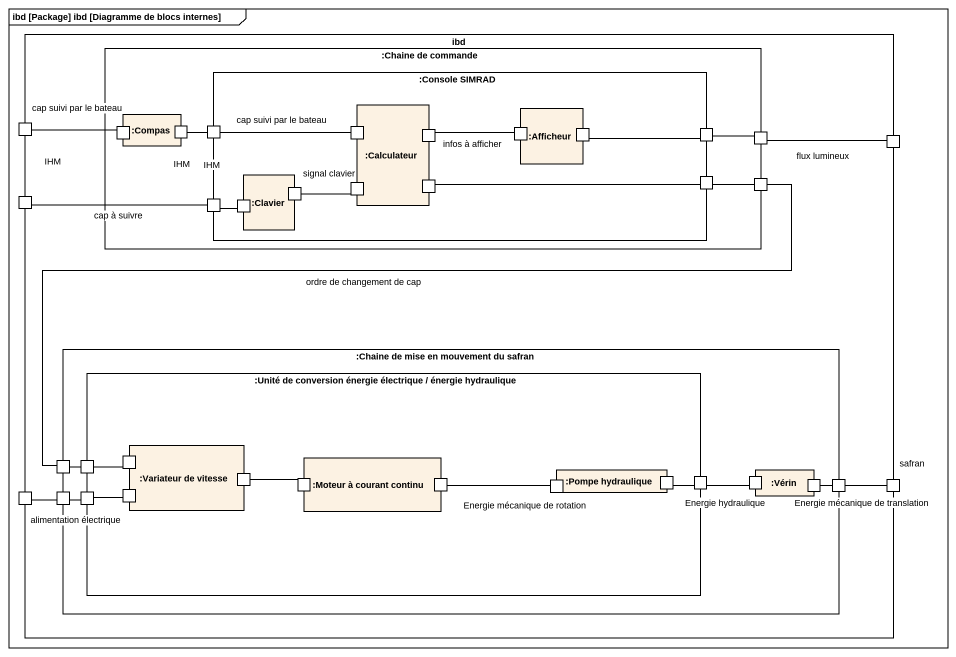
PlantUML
@startuml
mainframe ibd [Package] ibd [Diagramme de blocs internes]
rectangle ibd {
  rectangle ":Chaine de commande" as Chaine_de_commande {
    rectangle ":Console SIMRAD" as Console_SIMRAD {
      port " " as port4
      rectangle ":Calculateur" as Calculateur {
        port " " as port5
        port " " as port6
        port " " as port13
        port " " as port14
      }
      rectangle ":Afficheur" as Afficheur {
        port " " as port7
        port " " as port8
      }
      port " " as port9
      port "IHM" as IHM_2
      rectangle ":Clavier" as Clavier {
        port "IHM" as IHM_3
        port " " as port12
      }
      port " " as port15
    }
    rectangle ":Compas" as Compas {
      port " " as port2
      port " " as port3
    }
    port " " as port10
    port " " as port16
  }
  port " " as port1
  port " " as port11
  port IHM
  rectangle ":Chaine de mise en mouvement du safran" as Chaine_de_mise_en_mouvement {
    rectangle ":Unité de conversion énergie électrique / énergie hydraulique" as Unité_de_conversion_énergie {
      port " " as port18
      rectangle ":Variateur de vitesse" as Variateur_de_vitesse {
        port " " as port19
        port " " as port20
        port " " as port24
      }
      rectangle ":Moteur à courant continu" as Moteur_à_courant_continu {
        port " " as port25
        port " " as port26
      }
      rectangle ":Pompe hydraulique" as Pompe_hydraulique {
        port " " as port27
        port " " as port28
      }
      port " " as port23
      port " " as port29
    }
    port " " as port17
    rectangle ":Vérin" as Vérin {
      port " " as port30
      port " " as port31
    }
    port " " as port22
    port " " as port32
  }
  port " " as port21
  port safran
}
port1 -right- port2 : cap suivi par le bateau
port3 -right- port4
port4 -right- port5 : cap suivi par le bateau
port6 -right- port7 : infos à afficher
port8 -right- port9
port9 -right- port10
port10 -right- port11 : flux lumineux
IHM -right- IHM_2 : cap à suivre
IHM_2 -right- IHM_3
port12 -right- port13 : signal clavier
port14 -right- port15
port15 -right- port16
port16 -left- port17 : ordre de changement de cap
port17 -right- port18
port18 -right- port19
port20 -right- port25
port21 -right- port22 : alimentation électrique
port22 -right- port23
port23 -right- port24
port26 -right- port27 : Energie mécanique de rotation
port28 -right- port29
port29 -right- port30 : Energie hydraulique
port31 -right- port32
port32 -right- safran : Energie mécanique de translation
@enduml
